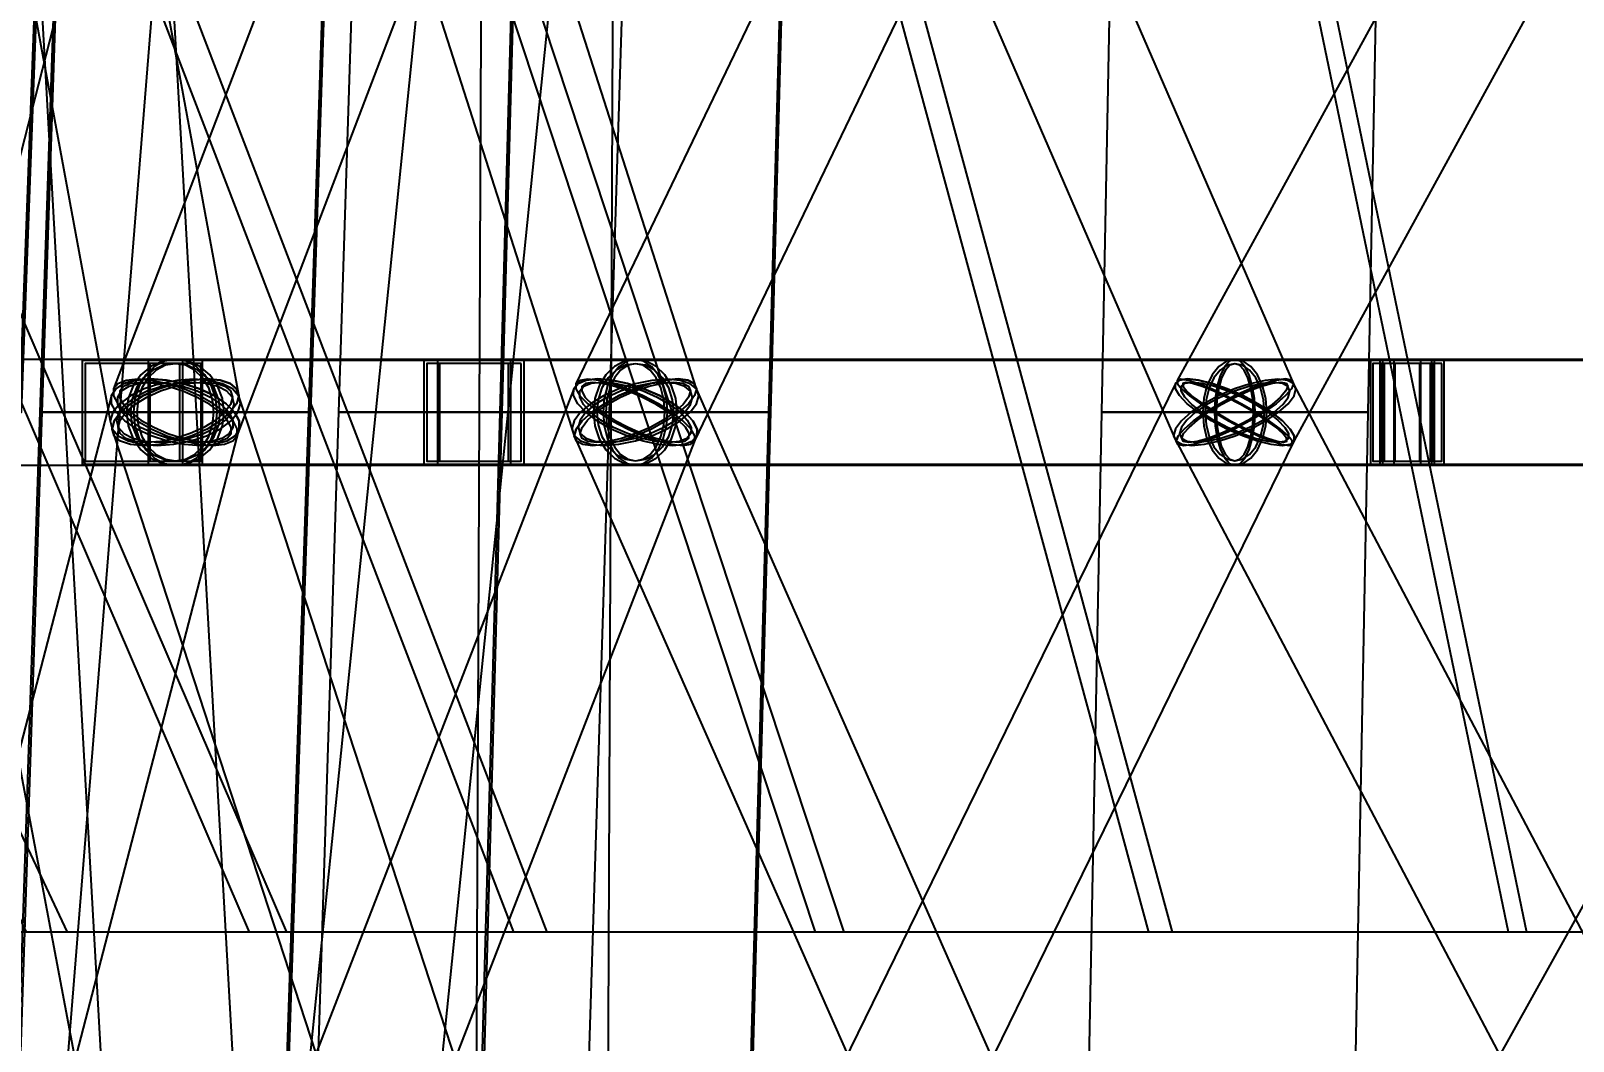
# Model space of a CAD drawing. Header units: millimetres. Extents: x -123812 to 252100, y -3000 to 639000.
# Drawn here: x -10203 to -4267, y 437581 to 441468 of the extents above; entities that cross this region are included whole.
import ezdxf

# ---------------------------------------------------------------- set-up
doc = ezdxf.new("R2010")
doc.units = ezdxf.units.MM
for name, color, linetype, lineweight in [('D-STR-DECK', 7, 'Continuous', 25), ('D-STR-DIM', 7, 'Continuous', 13), ('D-STR-STRC', 7, 'Continuous', 25)]:
    doc.layers.add(name, color=color, linetype=linetype, lineweight=lineweight)
doc.styles.add('OpenSansCondensed-Light', font='OpenSansCondensed-Light.ttf')
doc.styles.add('TOWER_UNICODE', font='Arial Unicode.ttf')
doc.dimstyles.new('EZDXF', dxfattribs={"dimtxt": 0.25, "dimasz": 0.175, "dimexe": 0.375, "dimexo": 0.125, "dimgap": 0.1, "dimtad": 1, "dimlfac": 100, "dimzin": 12, "dimdsep": 46, "dimtxsty": 'OpenSansCondensed-Light', "dimblk": 'ARCHTICK', "dimcen": 2.5, "dimazin": 3, "dimtfac": 0.5, "dimtmove": 2, "dimatfit": 3})

# ---------------------------------------------------------------- blocks, each defined once
blk = doc.blocks.new('_ARCHTICK')
at = {"color": 0, "linetype": 'BYBLOCK', "const_width": 0.15}
blk.add_lwpolyline([(-0.5, -0.5), (0.5, 0.5)], dxfattribs=at)

msp = doc.modelspace()

# ---------------------------------------------------------------- linework, layer by layer
at = {"layer": 'D-STR-DECK'}
for points in [[(-10901.8, 438000), (-14412.5, 445000), (-13354.1, 445000), (-10063.2, 438000)], [(-10901.8, 438000), (-14412.5, 445000), (-13354.1, 445000), (-10063.2, 438000)], [(-10219.1, 438000), (-13510, 445000), (-12233.5, 445000), (-9218.8, 438000)], [(-10219.1, 438000), (-13510, 445000), (-12233.5, 445000), (-9218.8, 438000)], [(-9361.6, 438000), (-12376.3, 445000), (-10903.6, 445000), (-8216.6, 438000)], [(-9361.6, 438000), (-12376.3, 445000), (-10903.6, 445000), (-8216.6, 438000)], [(-8343.9, 438000), (-11030.9, 445000), (-9387.1, 445000), (-7073.8, 438000)], [(-8343.9, 438000), (-11030.9, 445000), (-9387.1, 445000), (-7073.8, 438000)], [(-7183.4, 438000), (-9496.7, 445000), (-7710, 445000), (-5810, 438000)], [(-7183.4, 438000), (-9496.7, 445000), (-7710, 445000), (-5810, 438000)], [(-5900, 438000), (-7800, 445000), (-5901, 445000), (-4446.8, 438000)], [(-5900, 438000), (-7800, 445000), (-5901, 445000), (-4446.8, 438000)], [(-4515.7, 438000), (-5969.9, 445000), (-3991, 445000), (-3007.5, 438000)], [(-4515.7, 438000), (-5969.9, 445000), (-3991, 445000), (-3007.5, 438000)]]:
    msp.add_lwpolyline(points, close=True, dxfattribs=at)
at = {"layer": 'D-STR-STRC'}
for points in [[(-11069.6, 424979.8), (-9056.6, 449979.8), (-9065.2, 449986.6), (-9090.5, 449994.3), (-9130.7, 450002.5), (-9183.2, 450010.4), (-9244.2, 450017.6), (-9309.8, 450023.7), (-9375.3, 450028.1), (-9436.4, 450030.6), (-9488.8, 450031), (-9529, 450029.3), (-9554.3, 450025.7), (-9563, 450020.2), (-11576, 425020.2)], [(-8719.4, 425014.2), (-10130.1, 450014.2), (-10138.7, 450020), (-10164.1, 450024.4), (-10204.4, 450027.2), (-10256.9, 450028.1), (-10318.1, 450027.1), (-10383.7, 450024.3), (-10449.3, 450019.8), (-10510.5, 450013.9), (-10563, 450007.1), (-10603.3, 449999.8), (-10628.7, 449992.6), (-10637.3, 449985.8), (-9226.6, 424985.8)], [(-9899, 424974.3), (-7348.7, 449974.3), (-7357.3, 449979.8), (-7382.6, 449986.6), (-7422.7, 449994.3), (-7475.1, 450002.4), (-7536, 450010.4), (-7601.4, 450017.6), (-7666.8, 450023.7), (-7727.7, 450028.1), (-7780.1, 450030.6), (-7820.2, 450031), (-7845.5, 450029.3), (-7854.1, 450025.7), (-10404.4, 425025.7)], [(-8034.9, 424998.9), (-7925.5, 449998.9), (-7934.1, 450008.2), (-7959.5, 450017), (-7999.9, 450024.6), (-8052.5, 450030.5), (-8113.7, 450034.4), (-8179.5, 450035.9), (-8245.2, 450034.9), (-8306.5, 450031.6), (-8359.1, 450026.1), (-8399.5, 450018.9), (-8424.8, 450010.3), (-8433.5, 450001.1), (-8542.9, 425001.1)], [(-10513.4, 439936.5), (-9232.2, 444936.5), (-9233, 444967.1), (-9250.5, 445000), (-9283.5, 445032.9), (-9329.8, 445063.5), (-9386.2, 445089.9), (-9448.8, 445110), (-9513.5, 445122.7), (-9575.7, 445127.1), (-9631.3, 445122.7), (-9676.5, 445110), (-9708.1, 445089.9), (-9724.1, 445063.5), (-11005.3, 440063.5)], [(-7976.5, 445089.9), (-9884.1, 440089.9), (-9884.4, 440063.5), (-9868.4, 440032.9), (-9837.3, 440000), (-9793.2, 439967.1), (-9739.1, 439936.5), (-9678.7, 439910.1), (-9616.2, 439890), (-9555.6, 439877.3), (-9501.3, 439872.9), (-9456.9, 439877.3), (-9425.4, 439890), (-9409, 439910.1), (-7501.3, 444910.1)], [(-9713.9, 444910.1), (-8112.1, 439910.1), (-8087.7, 439890), (-8048.9, 439877.3), (-7998.3, 439872.9), (-7939.5, 439877.3), (-7876.3, 439890), (-7813.1, 439910.1), (-7754.3, 439936.5), (-7703.8, 439967.1), (-7665, 440000), (-7640.6, 440032.9), (-7632.4, 440063.5), (-7640.7, 440089.9), (-9242.5, 445089.9)], [(-5701.1, 445110), (-8105.3, 440110), (-8105.4, 440089.9), (-8089.9, 440063.5), (-8059.8, 440032.9), (-8017.2, 440000), (-7965, 439967.1), (-7906.8, 439936.5), (-7846.5, 439910.1), (-7788.3, 439890), (-7736, 439877.3), (-7693.4, 439872.9), (-7663.1, 439877.3), (-7647.5, 439890), (-5243.3, 444890)], [(-7965.8, 444890), (-5796.3, 439890), (-5772.4, 439877.3), (-5734.6, 439872.9), (-5685.6, 439877.3), (-5628.6, 439890), (-5567.6, 439910.1), (-5506.8, 439936.5), (-5450.2, 439967.1), (-5401.7, 440000), (-5364.7, 440032.9), (-5341.6, 440063.5), (-5334.1, 440089.9), (-5342.5, 440110), (-7512, 445110)], [(-3054.9, 445122.7), (-5791.7, 440122.7), (-5790.5, 440110), (-5774.3, 440089.9), (-5744.1, 440063.5), (-5701.9, 440032.9), (-5650.8, 440000), (-5594.1, 439967.1), (-5535.7, 439936.5), (-5479.6, 439910.1), (-5429.7, 439890), (-5389.2, 439877.3), (-5361.1, 439872.9), (-5347.1, 439877.3), (-2610.3, 444877.3)], [(-10822.2, 444967.1), (-9897.2, 439967.1), (-9890.2, 439936.5), (-9866.5, 439910.1), (-9827.9, 439890), (-9776.9, 439877.3), (-9717, 439872.9), (-9652.3, 439877.3), (-9587.2, 439890), (-9526.2, 439910.1), (-9473.4, 439936.5), (-9432.4, 439967.1), (-9405.9, 440000), (-9395.9, 440032.9), (-10320.9, 445032.9)], [(-10759.3, 439796.8), (-9646.6, 439796.8), (-9598, 439803.7), (-9552.7, 439824), (-9513.8, 439856.3), (-9484, 439898.4), (-9465.2, 439947.4), (-9458.8, 440000), (-9465.2, 440052.6), (-9484, 440101.6), (-9513.8, 440143.7), (-9552.7, 440176), (-9598, 440196.3), (-9646.6, 440203.2), (-10759.3, 440203.2)], [(-10759.3, 439796.8), (-9646.6, 439796.8), (-9598, 439803.7), (-9552.7, 439824), (-9513.8, 439856.3), (-9484, 439898.4), (-9465.2, 439947.4), (-9458.8, 440000), (-9465.2, 440052.6), (-9484, 440101.6), (-9513.8, 440143.7), (-9552.7, 440176), (-9598, 440196.3), (-9646.6, 440203.2), (-10759.3, 440203.2)], [(-2883, 440203.2), (-5569.4, 440203.2), (-5589.6, 440196.3), (-5608.3, 440176), (-5624.4, 440143.7), (-5636.8, 440101.6), (-5644.6, 440052.6), (-5647.2, 440000), (-5644.6, 439947.4), (-5636.8, 439898.4), (-5624.4, 439856.3), (-5608.3, 439824), (-5589.6, 439803.7), (-5569.4, 439796.8), (-2883, 439796.8)], [(-2883, 440203.2), (-5569.4, 440203.2), (-5589.6, 440196.3), (-5608.3, 440176), (-5624.4, 440143.7), (-5636.8, 440101.6), (-5644.6, 440052.6), (-5647.2, 440000), (-5644.6, 439947.4), (-5636.8, 439898.4), (-5624.4, 439856.3), (-5608.3, 439824), (-5589.6, 439803.7), (-5569.4, 439796.8), (-2883, 439796.8)], [(-10701.5, 434935.6), (-9400.9, 439935.6), (-9401.5, 439966.7), (-9418.8, 440000), (-9451.6, 440033.3), (-9497.7, 440064.4), (-9554, 440091), (-9616.6, 440111.5), (-9681.2, 440124.3), (-9743.4, 440128.7), (-9799.1, 440124.3), (-9844.4, 440111.5), (-9876.1, 440091), (-9892.3, 440064.4), (-11192.9, 435064.4)], [(-9564.4, 435033.3), (-10508.8, 440033.3), (-10515.9, 440064.4), (-10539.5, 440091), (-10578.2, 440111.5), (-10629.1, 440124.3), (-10689, 440128.7), (-10753.6, 440124.3), (-10818.7, 440111.5), (-10879.7, 440091), (-10932.5, 440064.4), (-10973.5, 440033.3), (-10999.9, 440000), (-11009.9, 439966.7), (-10065.5, 434966.7)], [(-9577.8, 434909), (-7639.3, 439909), (-7638.8, 439935.6), (-7654.6, 439966.7), (-7685.4, 440000), (-7729.3, 440033.3), (-7783.2, 440064.4), (-7843.5, 440091), (-7906, 440111.5), (-7966.4, 440124.3), (-8020.8, 440128.7), (-8065.3, 440124.3), (-8096.9, 440111.5), (-8113.5, 440091), (-10052.1, 435091)], [(-7778.5, 435091), (-9411.2, 440091), (-9435.6, 440111.5), (-9474.4, 440124.3), (-9524.9, 440128.7), (-9583.8, 440124.3), (-9646.8, 440111.5), (-9709.9, 440091), (-9768.7, 440064.4), (-9819.1, 440033.3), (-9857.8, 440000), (-9882.1, 439966.7), (-9890.3, 439935.6), (-9881.9, 439909), (-8249.2, 434909)], [(-7785.7, 434888.5), (-5341.2, 439888.5), (-5340.9, 439909), (-5356.2, 439935.6), (-5386, 439966.7), (-5428.4, 440000), (-5480.3, 440033.3), (-5538.3, 440064.4), (-5598.4, 440091), (-5656.6, 440111.5), (-5708.8, 440124.3), (-5751.5, 440128.7), (-5781.8, 440124.3), (-5797.7, 440111.5), (-8242.1, 435111.5)], [(-5440.4, 435111.5), (-7650.1, 440111.5), (-7674, 440124.3), (-7711.8, 440128.7), (-7760.7, 440124.3), (-7817.6, 440111.5), (-7878.4, 440091), (-7939.2, 440064.4), (-7995.6, 440033.3), (-8043.9, 440000), (-8080.8, 439966.7), (-8103.7, 439935.6), (-8111.2, 439909), (-8102.7, 439888.5), (-5893, 434888.5)], [(-5445.3, 434875.7), (-2661.5, 439875.7), (-2662.6, 439888.5), (-2678.6, 439909), (-2708.6, 439935.6), (-2750.5, 439966.7), (-2801.4, 440000), (-2857.8, 440033.3), (-2916, 440064.4), (-2971.9, 440091), (-3021.7, 440111.5), (-3062.1, 440124.3), (-3090.3, 440128.7), (-3104.4, 440124.3), (-5888.1, 435124.3)], [(-2707, 435111.5), (-5343.2, 440111.5), (-5350.7, 440124.3), (-5373.1, 440128.7), (-5408.9, 440124.3), (-5455.6, 440111.5), (-5510.1, 440091), (-5568.6, 440064.4), (-5627.2, 440033.3), (-5681.8, 440000), (-5728.8, 439966.7), (-5765, 439935.6), (-5787.8, 439909), (-5795.7, 439888.5), (-3159.5, 434888.5)]]:
    msp.add_lwpolyline(points, dxfattribs=at)
for points in [[(-11280.5, 440000), (-10238.2, 440000), (-10051.5, 445000), (-11091.5, 445000)], [(-11272.7, 440000), (-10246, 440000), (-10058.6, 445000), (-11084.4, 445000)], [(-10167.7, 440000), (-9125.4, 440000), (-8958.2, 445000), (-9998.2, 445000)], [(-10159.9, 440000), (-9133.2, 440000), (-8965.3, 445000), (-9991.1, 445000)], [(-9018.1, 440000), (-7975.7, 440000), (-7818.2, 445000), (-8858.2, 445000)], [(-8397.5, 440000), (-7355.2, 440000), (-7218.9, 445000), (-8258.9, 445000)], [(-8389.7, 440000), (-7363, 440000), (-7226, 445000), (-8251.8, 445000)], [(-6082.8, 440000), (-5056.1, 440000), (-4959.3, 445000), (-5985.1, 445000)], [(-6082.8, 440000), (-5056.1, 440000), (-4959.3, 445000), (-5985.1, 445000)], [(-10004.6, 439800), (-8303.7, 439800), (-8303.7, 440200), (-10004.6, 440200)], [(-9618.2, 440200), (-10004.6, 440200), (-10004.6, 439800), (-9618.2, 439800)], [(-10004.6, 439800), (-8303.7, 439800), (-8303.7, 440200), (-10004.6, 440200)], [(-9618.2, 440200), (-10004.6, 440200), (-10004.6, 439800), (-9618.2, 439800)], [(-9629.8, 440188), (-9993, 440188), (-9993, 439812), (-9629.8, 439812)], [(-9629.8, 440188), (-9993, 440188), (-9993, 439812), (-9629.8, 439812)], [(-9834.3, 440000), (-9827.9, 439947.4), (-9809.1, 439898.4), (-9779.3, 439856.3), (-9740.4, 439824), (-9695.1, 439803.7), (-9646.6, 439796.8), (-9598, 439803.7), (-9552.7, 439824), (-9513.8, 439856.3), (-9484, 439898.4), (-9465.2, 439947.4), (-9458.8, 440000), (-9465.2, 440052.6), (-9484, 440101.6), (-9513.8, 440143.7), (-9552.7, 440176), (-9598, 440196.3), (-9646.6, 440203.2), (-9695.1, 440196.3), (-9740.4, 440176), (-9779.3, 440143.7), (-9809.1, 440101.6), (-9827.9, 440052.6)], [(-9834.3, 440000), (-9827.9, 439947.4), (-9809.1, 439898.4), (-9779.3, 439856.3), (-9740.4, 439824), (-9695.1, 439803.7), (-9646.6, 439796.8), (-9598, 439803.7), (-9552.7, 439824), (-9513.8, 439856.3), (-9484, 439898.4), (-9465.2, 439947.4), (-9458.8, 440000), (-9465.2, 440052.6), (-9484, 440101.6), (-9513.8, 440143.7), (-9552.7, 440176), (-9598, 440196.3), (-9646.6, 440203.2), (-9695.1, 440196.3), (-9740.4, 440176), (-9779.3, 440143.7), (-9809.1, 440101.6), (-9827.9, 440052.6)], [(-9819.5, 440000), (-9813.6, 439951.5), (-9796.3, 439906.4), (-9768.9, 439867.6), (-9733, 439837.9), (-9691.3, 439819.2), (-9646.6, 439812.8), (-9601.8, 439819.2), (-9560.1, 439837.9), (-9524.3, 439867.6), (-9496.8, 439906.4), (-9479.5, 439951.5), (-9473.6, 440000), (-9479.5, 440048.5), (-9496.8, 440093.6), (-9524.3, 440132.4), (-9560.1, 440162.1), (-9601.8, 440180.8), (-9646.6, 440187.2), (-9691.3, 440180.8), (-9733, 440162.1), (-9768.9, 440132.4), (-9796.3, 440093.6), (-9813.6, 440048.5)], [(-9819.5, 440000), (-9813.6, 439951.5), (-9796.3, 439906.4), (-9768.9, 439867.6), (-9733, 439837.9), (-9691.3, 439819.2), (-9646.6, 439812.8), (-9601.8, 439819.2), (-9560.1, 439837.9), (-9524.3, 439867.6), (-9496.8, 439906.4), (-9479.5, 439951.5), (-9473.6, 440000), (-9479.5, 440048.5), (-9496.8, 440093.6), (-9524.3, 440132.4), (-9560.1, 440162.1), (-9601.8, 440180.8), (-9646.6, 440187.2), (-9691.3, 440180.8), (-9733, 440162.1), (-9768.9, 440132.4), (-9796.3, 440093.6), (-9813.6, 440048.5)], [(-9807.8, 440000), (-9802.3, 439947.4), (-9786.2, 439898.4), (-9760.6, 439856.3), (-9727.2, 439824), (-9688.3, 439803.7), (-9646.6, 439796.8), (-7876.4, 439796.8), (-7834.7, 439803.7), (-7795.8, 439824), (-7762.4, 439856.3), (-7736.8, 439898.4), (-7720.7, 439947.4), (-7715.2, 440000), (-7720.7, 440052.6), (-7736.8, 440101.6), (-7762.4, 440143.7), (-7795.8, 440176), (-7834.7, 440196.3), (-7876.4, 440203.2), (-9646.6, 440203.2), (-9688.3, 440196.3), (-9727.2, 440176), (-9760.6, 440143.7), (-9786.2, 440101.6), (-9802.3, 440052.6)], [(-9807.8, 440000), (-9802.3, 439947.4), (-9786.2, 439898.4), (-9760.6, 439856.3), (-9727.2, 439824), (-9688.3, 439803.7), (-9646.6, 439796.8), (-9604.8, 439803.7), (-9566, 439824), (-9532.6, 439856.3), (-9506.9, 439898.4), (-9490.8, 439947.4), (-9485.4, 440000), (-9490.8, 440052.6), (-9506.9, 440101.6), (-9532.6, 440143.7), (-9566, 440176), (-9604.8, 440196.3), (-9646.6, 440203.2), (-9688.3, 440196.3), (-9727.2, 440176), (-9760.6, 440143.7), (-9786.2, 440101.6), (-9802.3, 440052.6)], [(-9807.8, 440000), (-9802.3, 439947.4), (-9786.2, 439898.4), (-9760.6, 439856.3), (-9727.2, 439824), (-9688.3, 439803.7), (-9646.6, 439796.8), (-7876.4, 439796.8), (-7834.7, 439803.7), (-7795.8, 439824), (-7762.4, 439856.3), (-7736.8, 439898.4), (-7720.7, 439947.4), (-7715.2, 440000), (-7720.7, 440052.6), (-7736.8, 440101.6), (-7762.4, 440143.7), (-7795.8, 440176), (-7834.7, 440196.3), (-7876.4, 440203.2), (-9646.6, 440203.2), (-9688.3, 440196.3), (-9727.2, 440176), (-9760.6, 440143.7), (-9786.2, 440101.6), (-9802.3, 440052.6)], [(-9807.8, 440000), (-9802.3, 439947.4), (-9786.2, 439898.4), (-9760.6, 439856.3), (-9727.2, 439824), (-9688.3, 439803.7), (-9646.6, 439796.8), (-9604.8, 439803.7), (-9566, 439824), (-9532.6, 439856.3), (-9506.9, 439898.4), (-9490.8, 439947.4), (-9485.4, 440000), (-9490.8, 440052.6), (-9506.9, 440101.6), (-9532.6, 440143.7), (-9566, 440176), (-9604.8, 440196.3), (-9646.6, 440203.2), (-9688.3, 440196.3), (-9727.2, 440176), (-9760.6, 440143.7), (-9786.2, 440101.6), (-9802.3, 440052.6)], [(-9795.1, 440000), (-9790, 439951.5), (-9775.2, 439906.4), (-9751.6, 439867.6), (-9720.8, 439837.9), (-9685, 439819.2), (-9646.6, 439812.8), (-9608.1, 439819.2), (-9572.3, 439837.9), (-9541.5, 439867.6), (-9517.9, 439906.4), (-9503.1, 439951.5), (-9498, 440000), (-9503.1, 440048.5), (-9517.9, 440093.6), (-9541.5, 440132.4), (-9572.3, 440162.1), (-9608.1, 440180.8), (-9646.6, 440187.2), (-9685, 440180.8), (-9720.8, 440162.1), (-9751.6, 440132.4), (-9775.2, 440093.6), (-9790, 440048.5)], [(-9795.1, 440000), (-9790, 439951.5), (-9775.2, 439906.4), (-9751.6, 439867.6), (-9720.8, 439837.9), (-9685, 439819.2), (-9646.6, 439812.8), (-9608.1, 439819.2), (-9572.3, 439837.9), (-9541.5, 439867.6), (-9517.9, 439906.4), (-9503.1, 439951.5), (-9498, 440000), (-9503.1, 440048.5), (-9517.9, 440093.6), (-9541.5, 440132.4), (-9572.3, 440162.1), (-9608.1, 440180.8), (-9646.6, 440187.2), (-9685, 440180.8), (-9720.8, 440162.1), (-9751.6, 440132.4), (-9775.2, 440093.6), (-9790, 440048.5)], [(-9751.6, 439800), (-4800.6, 439800), (-4800.6, 440200), (-9751.6, 440200)], [(-9541.5, 440200), (-9751.6, 440200), (-9751.6, 439800), (-9541.5, 439800)], [(-9547.8, 440188), (-9745.3, 440188), (-9745.3, 439812), (-9547.8, 439812)], [(-8303.7, 440200), (-8690.1, 440200), (-8690.1, 439800), (-8303.7, 439800)], [(-8303.7, 440200), (-8690.1, 440200), (-8690.1, 439800), (-8303.7, 439800)], [(-8315.3, 440188), (-8678.5, 440188), (-8678.5, 439812), (-8315.3, 439812)], [(-8315.3, 440188), (-8678.5, 440188), (-8678.5, 439812), (-8315.3, 439812)], [(-8638.3, 439800), (-4764.3, 439800), (-4764.3, 440200), (-8638.3, 440200)], [(-8355.5, 440200), (-8638.3, 440200), (-8638.3, 439800), (-8355.5, 439800)], [(-8638.3, 439800), (-4764.3, 439800), (-4764.3, 440200), (-8638.3, 440200)], [(-8355.5, 440200), (-8638.3, 440200), (-8638.3, 439800), (-8355.5, 439800)], [(-8364, 440188), (-8629.8, 440188), (-8629.8, 439812), (-8364, 439812)], [(-8364, 440188), (-8629.8, 440188), (-8629.8, 439812), (-8364, 439812)], [(-8037.6, 440000), (-8032.1, 439947.4), (-8016, 439898.4), (-7990.4, 439856.3), (-7957, 439824), (-7918.1, 439803.7), (-7876.4, 439796.8), (-7834.7, 439803.7), (-7795.8, 439824), (-7762.4, 439856.3), (-7736.8, 439898.4), (-7720.7, 439947.4), (-7715.2, 440000), (-7720.7, 440052.6), (-7736.8, 440101.6), (-7762.4, 440143.7), (-7795.8, 440176), (-7834.7, 440196.3), (-7876.4, 440203.2), (-7918.1, 440196.3), (-7957, 440176), (-7990.4, 440143.7), (-8016, 440101.6), (-8032.1, 440052.6)], [(-8037.6, 440000), (-8032.1, 439947.4), (-8016, 439898.4), (-7990.4, 439856.3), (-7957, 439824), (-7918.1, 439803.7), (-7876.4, 439796.8), (-7834.7, 439803.7), (-7795.8, 439824), (-7762.4, 439856.3), (-7736.8, 439898.4), (-7720.7, 439947.4), (-7715.2, 440000), (-7720.7, 440052.6), (-7736.8, 440101.6), (-7762.4, 440143.7), (-7795.8, 440176), (-7834.7, 440196.3), (-7876.4, 440203.2), (-7918.1, 440196.3), (-7957, 440176), (-7990.4, 440143.7), (-8016, 440101.6), (-8032.1, 440052.6)], [(-8024.9, 440000), (-8019.8, 439951.5), (-8005, 439906.4), (-7981.4, 439867.6), (-7950.6, 439837.9), (-7914.8, 439819.2), (-7876.4, 439812.8), (-7837.9, 439819.2), (-7802.1, 439837.9), (-7771.4, 439867.6), (-7747.8, 439906.4), (-7732.9, 439951.5), (-7727.9, 440000), (-7732.9, 440048.5), (-7747.8, 440093.6), (-7771.4, 440132.4), (-7802.1, 440162.1), (-7837.9, 440180.8), (-7876.4, 440187.2), (-7914.8, 440180.8), (-7950.6, 440162.1), (-7981.4, 440132.4), (-8005, 440093.6), (-8019.8, 440048.5)], [(-8024.9, 440000), (-8019.8, 439951.5), (-8005, 439906.4), (-7981.4, 439867.6), (-7950.6, 439837.9), (-7914.8, 439819.2), (-7876.4, 439812.8), (-7837.9, 439819.2), (-7802.1, 439837.9), (-7771.4, 439867.6), (-7747.8, 439906.4), (-7732.9, 439951.5), (-7727.9, 440000), (-7732.9, 440048.5), (-7747.8, 440093.6), (-7771.4, 440132.4), (-7802.1, 440162.1), (-7837.9, 440180.8), (-7876.4, 440187.2), (-7914.8, 440180.8), (-7950.6, 440162.1), (-7981.4, 440132.4), (-8005, 440093.6), (-8019.8, 440048.5)], [(-8000.1, 440000), (-7995.9, 439947.4), (-7983.5, 439898.4), (-7963.9, 439856.3), (-7938.2, 439824), (-7908.4, 439803.7), (-7876.4, 439796.8), (-5569.4, 439796.8), (-5537.4, 439803.7), (-5507.6, 439824), (-5482, 439856.3), (-5462.3, 439898.4), (-5450, 439947.4), (-5445.7, 440000), (-5450, 440052.6), (-5462.3, 440101.6), (-5482, 440143.7), (-5507.6, 440176), (-5537.4, 440196.3), (-5569.4, 440203.2), (-7876.4, 440203.2), (-7908.4, 440196.3), (-7938.2, 440176), (-7963.9, 440143.7), (-7983.5, 440101.6), (-7995.9, 440052.6)], [(-8000.1, 440000), (-7995.9, 439947.4), (-7983.5, 439898.4), (-7963.9, 439856.3), (-7938.2, 439824), (-7908.4, 439803.7), (-7876.4, 439796.8), (-7844.4, 439803.7), (-7814.5, 439824), (-7788.9, 439856.3), (-7769.3, 439898.4), (-7756.9, 439947.4), (-7752.7, 440000), (-7756.9, 440052.6), (-7769.3, 440101.6), (-7788.9, 440143.7), (-7814.5, 440176), (-7844.4, 440196.3), (-7876.4, 440203.2), (-7908.4, 440196.3), (-7938.2, 440176), (-7963.9, 440143.7), (-7983.5, 440101.6), (-7995.9, 440052.6)], [(-8000.1, 440000), (-7995.9, 439947.4), (-7983.5, 439898.4), (-7963.9, 439856.3), (-7938.2, 439824), (-7908.4, 439803.7), (-7876.4, 439796.8), (-5569.4, 439796.8), (-5537.4, 439803.7), (-5507.6, 439824), (-5482, 439856.3), (-5462.3, 439898.4), (-5450, 439947.4), (-5445.7, 440000), (-5450, 440052.6), (-5462.3, 440101.6), (-5482, 440143.7), (-5507.6, 440176), (-5537.4, 440196.3), (-5569.4, 440203.2), (-7876.4, 440203.2), (-7908.4, 440196.3), (-7938.2, 440176), (-7963.9, 440143.7), (-7983.5, 440101.6), (-7995.9, 440052.6)], [(-8000.1, 440000), (-7995.9, 439947.4), (-7983.5, 439898.4), (-7963.9, 439856.3), (-7938.2, 439824), (-7908.4, 439803.7), (-7876.4, 439796.8), (-7844.4, 439803.7), (-7814.5, 439824), (-7788.9, 439856.3), (-7769.3, 439898.4), (-7756.9, 439947.4), (-7752.7, 440000), (-7756.9, 440052.6), (-7769.3, 440101.6), (-7788.9, 440143.7), (-7814.5, 440176), (-7844.4, 440196.3), (-7876.4, 440203.2), (-7908.4, 440196.3), (-7938.2, 440176), (-7963.9, 440143.7), (-7983.5, 440101.6), (-7995.9, 440052.6)], [(-7990.3, 440000), (-7986.5, 439951.5), (-7975.1, 439906.4), (-7957, 439867.6), (-7933.4, 439837.9), (-7905.9, 439819.2), (-7876.4, 439812.8), (-7846.9, 439819.2), (-7819.4, 439837.9), (-7795.8, 439867.6), (-7777.7, 439906.4), (-7766.3, 439951.5), (-7762.4, 440000), (-7766.3, 440048.5), (-7777.7, 440093.6), (-7795.8, 440132.4), (-7819.4, 440162.1), (-7846.9, 440180.8), (-7876.4, 440187.2), (-7905.9, 440180.8), (-7933.4, 440162.1), (-7957, 440132.4), (-7975.1, 440093.6), (-7986.5, 440048.5)], [(-7990.3, 440000), (-7986.5, 439951.5), (-7975.1, 439906.4), (-7957, 439867.6), (-7933.4, 439837.9), (-7905.9, 439819.2), (-7876.4, 439812.8), (-7846.9, 439819.2), (-7819.4, 439837.9), (-7795.8, 439867.6), (-7777.7, 439906.4), (-7766.3, 439951.5), (-7762.4, 440000), (-7766.3, 440048.5), (-7777.7, 440093.6), (-7795.8, 440132.4), (-7819.4, 440162.1), (-7846.9, 440180.8), (-7876.4, 440187.2), (-7905.9, 440180.8), (-7933.4, 440162.1), (-7957, 440132.4), (-7975.1, 440093.6), (-7986.5, 440048.5)], [(-5693.1, 440000), (-5688.9, 439947.4), (-5676.6, 439898.4), (-5656.9, 439856.3), (-5631.3, 439824), (-5601.5, 439803.7), (-5569.4, 439796.8), (-5537.4, 439803.7), (-5507.6, 439824), (-5482, 439856.3), (-5462.3, 439898.4), (-5450, 439947.4), (-5445.7, 440000), (-5450, 440052.6), (-5462.3, 440101.6), (-5482, 440143.7), (-5507.6, 440176), (-5537.4, 440196.3), (-5569.4, 440203.2), (-5601.5, 440196.3), (-5631.3, 440176), (-5656.9, 440143.7), (-5676.6, 440101.6), (-5688.9, 440052.6)], [(-5693.1, 440000), (-5688.9, 439947.4), (-5676.6, 439898.4), (-5656.9, 439856.3), (-5631.3, 439824), (-5601.5, 439803.7), (-5569.4, 439796.8), (-5537.4, 439803.7), (-5507.6, 439824), (-5482, 439856.3), (-5462.3, 439898.4), (-5450, 439947.4), (-5445.7, 440000), (-5450, 440052.6), (-5462.3, 440101.6), (-5482, 440143.7), (-5507.6, 440176), (-5537.4, 440196.3), (-5569.4, 440203.2), (-5601.5, 440196.3), (-5631.3, 440176), (-5656.9, 440143.7), (-5676.6, 440101.6), (-5688.9, 440052.6)], [(-5683.4, 440000), (-5679.5, 439951.5), (-5668.1, 439906.4), (-5650, 439867.6), (-5626.4, 439837.9), (-5598.9, 439819.2), (-5569.4, 439812.8), (-5539.9, 439819.2), (-5512.5, 439837.9), (-5488.9, 439867.6), (-5470.8, 439906.4), (-5459.4, 439951.5), (-5455.5, 440000), (-5459.4, 440048.5), (-5470.8, 440093.6), (-5488.9, 440132.4), (-5512.5, 440162.1), (-5539.9, 440180.8), (-5569.4, 440187.2), (-5598.9, 440180.8), (-5626.4, 440162.1), (-5650, 440132.4), (-5668.1, 440093.6), (-5679.5, 440048.5)], [(-5683.4, 440000), (-5679.5, 439951.5), (-5668.1, 439906.4), (-5650, 439867.6), (-5626.4, 439837.9), (-5598.9, 439819.2), (-5569.4, 439812.8), (-5539.9, 439819.2), (-5512.5, 439837.9), (-5488.9, 439867.6), (-5470.8, 439906.4), (-5459.4, 439951.5), (-5455.5, 440000), (-5459.4, 440048.5), (-5470.8, 440093.6), (-5488.9, 440132.4), (-5512.5, 440162.1), (-5539.9, 440180.8), (-5569.4, 440187.2), (-5598.9, 440180.8), (-5626.4, 440162.1), (-5650, 440132.4), (-5668.1, 440093.6), (-5679.5, 440048.5)], [(-5647.2, 440000), (-5644.6, 439947.4), (-5636.8, 439898.4), (-5624.4, 439856.3), (-5608.3, 439824), (-5589.6, 439803.7), (-5569.4, 439796.8), (-5549.3, 439803.7), (-5530.6, 439824), (-5514.5, 439856.3), (-5502.1, 439898.4), (-5494.3, 439947.4), (-5491.7, 440000), (-5494.3, 440052.6), (-5502.1, 440101.6), (-5514.5, 440143.7), (-5530.6, 440176), (-5549.3, 440196.3), (-5569.4, 440203.2), (-5589.6, 440196.3), (-5608.3, 440176), (-5624.4, 440143.7), (-5636.8, 440101.6), (-5644.6, 440052.6)], [(-5647.2, 440000), (-5644.6, 439947.4), (-5636.8, 439898.4), (-5624.4, 439856.3), (-5608.3, 439824), (-5589.6, 439803.7), (-5569.4, 439796.8), (-5549.3, 439803.7), (-5530.6, 439824), (-5514.5, 439856.3), (-5502.1, 439898.4), (-5494.3, 439947.4), (-5491.7, 440000), (-5494.3, 440052.6), (-5502.1, 440101.6), (-5514.5, 440143.7), (-5530.6, 440176), (-5549.3, 440196.3), (-5569.4, 440203.2), (-5589.6, 440196.3), (-5608.3, 440176), (-5624.4, 440143.7), (-5636.8, 440101.6), (-5644.6, 440052.6)], [(-5641.1, 440000), (-5638.6, 439951.5), (-5631.5, 439906.4), (-5620.1, 439867.6), (-5605.3, 439837.9), (-5588, 439819.2), (-5569.4, 439812.8), (-5550.9, 439819.2), (-5533.6, 439837.9), (-5518.8, 439867.6), (-5507.4, 439906.4), (-5500.2, 439951.5), (-5497.8, 440000), (-5500.2, 440048.5), (-5507.4, 440093.6), (-5518.8, 440132.4), (-5533.6, 440162.1), (-5550.9, 440180.8), (-5569.4, 440187.2), (-5588, 440180.8), (-5605.3, 440162.1), (-5620.1, 440132.4), (-5631.5, 440093.6), (-5638.6, 440048.5)], [(-5641.1, 440000), (-5638.6, 439951.5), (-5631.5, 439906.4), (-5620.1, 439867.6), (-5605.3, 439837.9), (-5588, 439819.2), (-5569.4, 439812.8), (-5550.9, 439819.2), (-5533.6, 439837.9), (-5518.8, 439867.6), (-5507.4, 439906.4), (-5500.2, 439951.5), (-5497.8, 440000), (-5500.2, 440048.5), (-5507.4, 440093.6), (-5518.8, 440132.4), (-5533.6, 440162.1), (-5550.9, 440180.8), (-5569.4, 440187.2), (-5588, 440180.8), (-5605.3, 440162.1), (-5620.1, 440132.4), (-5631.5, 440093.6), (-5638.6, 440048.5)], [(-4764.3, 440200), (-5047.1, 440200), (-5047.1, 439800), (-4764.3, 439800)], [(-4764.3, 440200), (-5047.1, 440200), (-5047.1, 439800), (-4764.3, 439800)], [(-4772.7, 440188), (-5038.6, 440188), (-5038.6, 439812), (-4772.7, 439812)], [(-4772.7, 440188), (-5038.6, 440188), (-5038.6, 439812), (-4772.7, 439812)], [(-4800.6, 440200), (-5010.8, 440200), (-5010.8, 439800), (-4800.6, 439800)], [(-4806.9, 440188), (-5004.5, 440188), (-5004.5, 439812), (-4806.9, 439812)], [(-5000.5, 439800), (94.8, 439800), (94.8, 440200), (-5000.5, 440200)], [(-4810.9, 440200), (-5000.5, 440200), (-5000.5, 439800), (-4810.9, 439800)], [(-4816.5, 440188), (-4994.8, 440188), (-4994.8, 439812), (-4816.5, 439812)], [(-4957.4, 439800), (51.8, 439800), (51.8, 440200), (-4957.4, 440200)], [(-4853.9, 440200), (-4957.4, 440200), (-4957.4, 439800), (-4853.9, 439800)], [(-4957.4, 439800), (51.8, 439800), (51.8, 440200), (-4957.4, 440200)], [(-4853.9, 440200), (-4957.4, 440200), (-4957.4, 439800), (-4853.9, 439800)], [(-4857, 440188), (-4954.3, 440188), (-4954.3, 439812), (-4857, 439812)], [(-4857, 440188), (-4954.3, 440188), (-4954.3, 439812), (-4857, 439812)], [(-9887.2, 440000), (-9897.2, 439967.1), (-9890.2, 439936.5), (-9866.5, 439910.1), (-9827.9, 439890), (-9776.9, 439877.3), (-9717, 439872.9), (-9652.3, 439877.3), (-9587.2, 439890), (-9526.2, 439910.1), (-9473.4, 439936.5), (-9432.4, 439967.1), (-9405.9, 440000), (-9395.9, 440032.9), (-9403, 440063.5), (-9426.6, 440089.9), (-9465.3, 440110), (-9516.3, 440122.7), (-9576.1, 440127.1), (-9640.8, 440122.7), (-9705.9, 440110), (-9766.9, 440089.9), (-9819.7, 440063.5), (-9860.8, 440032.9)], [(-9418.8, 440000), (-9401.5, 439966.7), (-9400.9, 439935.6), (-9417, 439909), (-9448.8, 439888.5), (-9494, 439875.7), (-9549.7, 439871.3), (-9611.9, 439875.7), (-9676.6, 439888.5), (-9739.1, 439909), (-9795.4, 439935.6), (-9841.5, 439966.7), (-9874.3, 440000), (-9891.7, 440033.3), (-9892.3, 440064.4), (-9876.1, 440091), (-9844.4, 440111.5), (-9799.1, 440124.3), (-9743.4, 440128.7), (-9681.2, 440124.3), (-9616.6, 440111.5), (-9554, 440091), (-9497.7, 440064.4), (-9451.6, 440033.3)], [(-9435.3, 440000), (-9474, 439966.7), (-9524.4, 439935.6), (-9583.2, 439909), (-9646.3, 439888.5), (-9709.4, 439875.7), (-9768.2, 439871.3), (-9818.7, 439875.7), (-9857.5, 439888.5), (-9881.9, 439909), (-9890.3, 439935.6), (-9882.1, 439966.7), (-9857.8, 440000), (-9819.1, 440033.3), (-9768.7, 440064.4), (-9709.9, 440091), (-9646.8, 440111.5), (-9583.8, 440124.3), (-9524.9, 440128.7), (-9474.4, 440124.3), (-9435.6, 440111.5), (-9411.2, 440091), (-9402.8, 440064.4), (-9411.1, 440033.3)], [(-9837.3, 440000), (-9793.2, 439967.1), (-9739.1, 439936.5), (-9678.7, 439910.1), (-9616.2, 439890), (-9555.6, 439877.3), (-9501.3, 439872.9), (-9456.9, 439877.3), (-9425.4, 439890), (-9409, 439910.1), (-9408.8, 439936.5), (-9424.7, 439967.1), (-9455.8, 440000), (-9499.9, 440032.9), (-9554, 440063.5), (-9614.4, 440089.9), (-9677, 440110), (-9737.5, 440122.7), (-9791.8, 440127.1), (-9836.2, 440122.7), (-9867.7, 440110), (-9884.1, 440089.9), (-9884.4, 440063.5), (-9868.4, 440032.9)], [(-9863.5, 440000), (-9872.5, 439970.3), (-9866.2, 439942.7), (-9844.9, 439919), (-9810, 439900.8), (-9764, 439889.3), (-9710, 439885.4), (-9651.7, 439889.3), (-9593.1, 439900.8), (-9538, 439919), (-9490.4, 439942.7), (-9453.4, 439970.3), (-9429.6, 440000), (-9420.6, 440029.7), (-9426.9, 440057.3), (-9448.3, 440081), (-9483.1, 440099.2), (-9529.1, 440110.7), (-9583.1, 440114.6), (-9641.4, 440110.7), (-9700.1, 440099.2), (-9755.1, 440081), (-9802.7, 440057.3), (-9839.7, 440029.7)], [(-9441.2, 440000), (-9425.6, 439970), (-9425, 439942), (-9439.6, 439917.9), (-9468.2, 439899.5), (-9509, 439887.9), (-9559.2, 439883.9), (-9615.3, 439887.9), (-9673.6, 439899.5), (-9730, 439917.9), (-9780.7, 439942), (-9822.3, 439970), (-9851.9, 440000), (-9867.5, 440030), (-9868.1, 440058), (-9853.5, 440082.1), (-9824.9, 440100.5), (-9784.1, 440112.1), (-9733.9, 440116.1), (-9677.8, 440112.1), (-9619.5, 440100.5), (-9563.1, 440082.1), (-9512.4, 440058), (-9470.8, 440030)], [(-9456.1, 440000), (-9491, 439970), (-9536.5, 439942), (-9589.4, 439917.9), (-9646.3, 439899.5), (-9703.2, 439887.9), (-9756.2, 439883.9), (-9801.8, 439887.9), (-9836.7, 439899.5), (-9858.7, 439917.9), (-9866.3, 439942), (-9858.9, 439970), (-9837, 440000), (-9802.1, 440030), (-9756.7, 440058), (-9703.7, 440082.1), (-9646.8, 440100.5), (-9589.9, 440112.1), (-9536.9, 440116.1), (-9491.4, 440112.1), (-9456.4, 440100.5), (-9434.4, 440082.1), (-9426.8, 440058), (-9434.2, 440030)], [(-9818.5, 440000), (-9778.8, 439970.3), (-9730, 439942.7), (-9675.6, 439919), (-9619.2, 439900.8), (-9564.6, 439889.3), (-9515.6, 439885.4), (-9475.6, 439889.3), (-9447.2, 439900.8), (-9432.4, 439919), (-9432.2, 439942.7), (-9446.6, 439970.3), (-9474.6, 440000), (-9514.3, 440029.7), (-9563.1, 440057.3), (-9617.5, 440081), (-9674, 440099.2), (-9728.5, 440110.7), (-9777.5, 440114.6), (-9817.5, 440110.7), (-9845.9, 440099.2), (-9860.7, 440081), (-9861, 440057.3), (-9846.6, 440029.7)], [(-8087.8, 440000), (-8112.1, 439967.1), (-8120.4, 439936.5), (-8112.1, 439910.1), (-8087.7, 439890), (-8048.9, 439877.3), (-7998.3, 439872.9), (-7939.5, 439877.3), (-7876.3, 439890), (-7813.1, 439910.1), (-7754.3, 439936.5), (-7703.8, 439967.1), (-7665, 440000), (-7640.6, 440032.9), (-7632.4, 440063.5), (-7640.7, 440089.9), (-7665.1, 440110), (-7703.9, 440122.7), (-7754.4, 440127.1), (-7813.3, 440122.7), (-7876.5, 440110), (-7939.6, 440089.9), (-7998.5, 440063.5), (-8049, 440032.9)], [(-7685.4, 440000), (-7654.6, 439966.7), (-7638.8, 439935.6), (-7639.3, 439909), (-7655.9, 439888.5), (-7687.5, 439875.7), (-7732, 439871.3), (-7786.3, 439875.7), (-7846.8, 439888.5), (-7909.3, 439909), (-7969.5, 439935.6), (-8023.4, 439966.7), (-8067.3, 440000), (-8098.2, 440033.3), (-8113.9, 440064.4), (-8113.5, 440091), (-8096.9, 440111.5), (-8065.3, 440124.3), (-8020.8, 440128.7), (-7966.4, 440124.3), (-7906, 440111.5), (-7843.5, 440091), (-7783.2, 440064.4), (-7729.3, 440033.3)], [(-7708.9, 440000), (-7757.2, 439966.7), (-7813.6, 439935.6), (-7874.3, 439909), (-7935.2, 439888.5), (-7992, 439875.7), (-8041, 439871.3), (-8078.7, 439875.7), (-8102.7, 439888.5), (-8111.2, 439909), (-8103.7, 439935.6), (-8080.8, 439966.7), (-8043.9, 440000), (-7995.6, 440033.3), (-7939.2, 440064.4), (-7878.4, 440091), (-7817.6, 440111.5), (-7760.7, 440124.3), (-7711.8, 440128.7), (-7674, 440124.3), (-7650.1, 440111.5), (-7641.5, 440091), (-7649, 440064.4), (-7672, 440033.3)], [(-8017.2, 440000), (-7965, 439967.1), (-7906.8, 439936.5), (-7846.5, 439910.1), (-7788.3, 439890), (-7736, 439877.3), (-7693.4, 439872.9), (-7663.1, 439877.3), (-7647.5, 439890), (-7647.4, 439910.1), (-7662.9, 439936.5), (-7693, 439967.1), (-7735.6, 440000), (-7787.7, 440032.9), (-7845.9, 440063.5), (-7906.2, 440089.9), (-7964.5, 440110), (-8016.7, 440122.7), (-8059.4, 440127.1), (-8089.6, 440122.7), (-8105.3, 440110), (-8105.4, 440089.9), (-8089.9, 440063.5), (-8059.8, 440032.9)], [(-8067, 440000), (-8088.9, 439970.3), (-8096.4, 439942.7), (-8088.9, 439919), (-8066.9, 439900.8), (-8031.9, 439889.3), (-7986.3, 439885.4), (-7933.3, 439889.3), (-7876.3, 439900.8), (-7819.4, 439919), (-7766.3, 439942.7), (-7720.8, 439970.3), (-7685.8, 440000), (-7663.8, 440029.7), (-7656.4, 440057.3), (-7663.9, 440081), (-7685.9, 440099.2), (-7720.9, 440110.7), (-7766.4, 440114.6), (-7819.5, 440110.7), (-7876.5, 440099.2), (-7933.4, 440081), (-7986.5, 440057.3), (-8032, 440029.7)], [(-7704.2, 440000), (-7676.4, 439970), (-7662.2, 439942), (-7662.6, 439917.9), (-7677.6, 439899.5), (-7706.1, 439887.9), (-7746.2, 439883.9), (-7795.2, 439887.9), (-7849.7, 439899.5), (-7906.1, 439917.9), (-7960.4, 439942), (-8009, 439970), (-8048.5, 440000), (-8076.4, 440030), (-8090.6, 440058), (-8090.2, 440082.1), (-8075.2, 440100.5), (-8046.7, 440112.1), (-8006.6, 440116.1), (-7957.6, 440112.1), (-7903.1, 440100.5), (-7846.7, 440082.1), (-7792.4, 440058), (-7743.8, 440030)], [(-7725.4, 440000), (-7768.9, 439970), (-7819.8, 439942), (-7874.5, 439917.9), (-7929.4, 439899.5), (-7980.6, 439887.9), (-8024.8, 439883.9), (-8058.8, 439887.9), (-8080.4, 439899.5), (-8088.1, 439917.9), (-8081.4, 439942), (-8060.7, 439970), (-8027.4, 440000), (-7983.9, 440030), (-7933, 440058), (-7878.2, 440082.1), (-7823.4, 440100.5), (-7772.1, 440112.1), (-7728, 440116.1), (-7694, 440112.1), (-7672.4, 440100.5), (-7664.7, 440082.1), (-7671.4, 440058), (-7692.1, 440030)], [(-8003.4, 440000), (-7956.3, 439970.3), (-7903.8, 439942.7), (-7849.5, 439919), (-7797, 439900.8), (-7749.9, 439889.3), (-7711.4, 439885.4), (-7684.1, 439889.3), (-7670, 439900.8), (-7669.9, 439919), (-7683.9, 439942.7), (-7711, 439970.3), (-7749.4, 440000), (-7796.4, 440029.7), (-7848.9, 440057.3), (-7903.3, 440081), (-7955.8, 440099.2), (-8002.9, 440110.7), (-8041.4, 440114.6), (-8068.6, 440110.7), (-8082.8, 440099.2), (-8082.8, 440081), (-8068.9, 440057.3), (-8041.7, 440029.7)], [(-5737.2, 440000), (-5774.2, 439967.1), (-5797.3, 439936.5), (-5804.8, 439910.1), (-5796.3, 439890), (-5772.4, 439877.3), (-5734.6, 439872.9), (-5685.6, 439877.3), (-5628.6, 439890), (-5567.6, 439910.1), (-5506.8, 439936.5), (-5450.2, 439967.1), (-5401.7, 440000), (-5364.7, 440032.9), (-5341.6, 440063.5), (-5334.1, 440089.9), (-5342.5, 440110), (-5366.5, 440122.7), (-5404.3, 440127.1), (-5453.3, 440122.7), (-5510.3, 440110), (-5571.3, 440089.9), (-5632.1, 440063.5), (-5688.7, 440032.9)], [(-5428.4, 440000), (-5386, 439966.7), (-5356.2, 439935.6), (-5340.9, 439909), (-5341.2, 439888.5), (-5357.1, 439875.7), (-5387.4, 439871.3), (-5430.1, 439875.7), (-5482.3, 439888.5), (-5540.4, 439909), (-5600.6, 439935.6), (-5658.6, 439966.7), (-5710.5, 440000), (-5752.8, 440033.3), (-5782.7, 440064.4), (-5798, 440091), (-5797.7, 440111.5), (-5781.8, 440124.3), (-5751.5, 440128.7), (-5708.8, 440124.3), (-5656.6, 440111.5), (-5598.4, 440091), (-5538.3, 440064.4), (-5480.3, 440033.3)], [(-5457.1, 440000), (-5511.7, 439966.7), (-5570.3, 439935.6), (-5628.8, 439909), (-5683.3, 439888.5), (-5730, 439875.7), (-5765.8, 439871.3), (-5788.2, 439875.7), (-5795.7, 439888.5), (-5787.8, 439909), (-5765, 439935.6), (-5728.8, 439966.7), (-5681.8, 440000), (-5627.2, 440033.3), (-5568.6, 440064.4), (-5510.1, 440091), (-5455.6, 440111.5), (-5408.9, 440124.3), (-5373.1, 440128.7), (-5350.7, 440124.3), (-5343.2, 440111.5), (-5351.1, 440091), (-5373.9, 440064.4), (-5410.1, 440033.3)], [(-5650.8, 440000), (-5594.1, 439967.1), (-5535.7, 439936.5), (-5479.6, 439910.1), (-5429.7, 439890), (-5389.2, 439877.3), (-5361.1, 439872.9), (-5347.1, 439877.3), (-5348.3, 439890), (-5364.6, 439910.1), (-5394.8, 439936.5), (-5437, 439967.1), (-5488.1, 440000), (-5544.8, 440032.9), (-5603.2, 440063.5), (-5659.3, 440089.9), (-5709.2, 440110), (-5749.6, 440122.7), (-5777.8, 440127.1), (-5791.7, 440122.7), (-5790.5, 440110), (-5774.3, 440089.9), (-5744.1, 440063.5), (-5701.9, 440032.9)], [(-5720.7, 440000), (-5754, 439970.3), (-5774.9, 439942.7), (-5781.7, 439919), (-5774, 439900.8), (-5752.4, 439889.3), (-5718.3, 439885.4), (-5674.1, 439889.3), (-5622.8, 439900.8), (-5567.8, 439919), (-5512.9, 439942.7), (-5461.9, 439970.3), (-5418.2, 440000), (-5384.8, 440029.7), (-5364, 440057.3), (-5357.2, 440081), (-5364.9, 440099.2), (-5386.5, 440110.7), (-5420.5, 440114.6), (-5464.8, 440110.7), (-5516.1, 440099.2), (-5571.1, 440081), (-5626, 440057.3), (-5677, 440029.7)], [(-5442.3, 440000), (-5404.1, 439970), (-5377.2, 439942), (-5363.4, 439917.9), (-5363.7, 439899.5), (-5378, 439887.9), (-5405.3, 439883.9), (-5443.8, 439887.9), (-5490.9, 439899.5), (-5543.3, 439917.9), (-5597.5, 439942), (-5649.8, 439970), (-5696.6, 440000), (-5734.8, 440030), (-5761.7, 440058), (-5775.5, 440082.1), (-5775.2, 440100.5), (-5760.9, 440112.1), (-5733.6, 440116.1), (-5695.1, 440112.1), (-5648, 440100.5), (-5595.6, 440082.1), (-5541.4, 440058), (-5489.1, 440030)], [(-5468.1, 440000), (-5517.4, 439970), (-5570.2, 439942), (-5623, 439917.9), (-5672.1, 439899.5), (-5714.2, 439887.9), (-5746.5, 439883.9), (-5766.7, 439887.9), (-5773.4, 439899.5), (-5766.3, 439917.9), (-5745.7, 439942), (-5713.1, 439970), (-5670.8, 440000), (-5621.5, 440030), (-5568.7, 440058), (-5515.9, 440082.1), (-5466.8, 440100.5), (-5424.7, 440112.1), (-5392.4, 440116.1), (-5372.2, 440112.1), (-5365.5, 440100.5), (-5372.6, 440082.1), (-5393.2, 440058), (-5425.8, 440030)], [(-5642.8, 440000), (-5591.6, 439970.3), (-5539, 439942.7), (-5488.5, 439919), (-5443.4, 439900.8), (-5407, 439889.3), (-5381.6, 439885.4), (-5369, 439889.3), (-5370.1, 439900.8), (-5384.8, 439919), (-5412, 439942.7), (-5450, 439970.3), (-5496.1, 440000), (-5547.2, 440029.7), (-5599.9, 440057.3), (-5650.4, 440081), (-5695.5, 440099.2), (-5731.9, 440110.7), (-5757.3, 440114.6), (-5769.9, 440110.7), (-5768.8, 440099.2), (-5754.1, 440081), (-5726.9, 440057.3), (-5688.9, 440029.7)], [(-10337.3, 435000), (-9292.6, 435000), (-9125.4, 440000), (-10167.7, 440000)], [(-10328.8, 435000), (-9301.1, 435000), (-9133.2, 440000), (-10159.9, 440000)], [(-9125.4, 440000), (-9143.2, 440000), (-9195.2, 440000), (-9278, 440000), (-9386, 440000), (-9511.7, 440000), (-9646.6, 440000), (-9781.4, 440000), (-9907.1, 440000), (-10015.1, 440000), (-10097.9, 440000), (-10150, 440000), (-10167.7, 440000), (-10150, 440000), (-10097.9, 440000), (-10015.1, 440000), (-9907.1, 440000), (-9781.4, 440000), (-9646.6, 440000), (-9511.7, 440000), (-9386, 440000), (-9278, 440000), (-9195.2, 440000), (-9143.2, 440000)], [(-9125.4, 440000), (-9143.2, 440000), (-9195.2, 440000), (-9278, 440000), (-9386, 440000), (-9511.7, 440000), (-9646.6, 440000), (-9781.4, 440000), (-9907.1, 440000), (-10015.1, 440000), (-10097.9, 440000), (-10150, 440000), (-10167.7, 440000), (-10150, 440000), (-10097.9, 440000), (-10015.1, 440000), (-9907.1, 440000), (-9781.4, 440000), (-9646.6, 440000), (-9511.7, 440000), (-9386, 440000), (-9278, 440000), (-9195.2, 440000), (-9143.2, 440000)], [(-9133.2, 440000), (-9150.7, 440000), (-9202, 440000), (-9283.6, 440000), (-9389.9, 440000), (-9513.7, 440000), (-9646.6, 440000), (-9779.4, 440000), (-9903.2, 440000), (-10009.6, 440000), (-10091.1, 440000), (-10142.4, 440000), (-10159.9, 440000), (-10142.4, 440000), (-10091.1, 440000), (-10009.6, 440000), (-9903.2, 440000), (-9779.4, 440000), (-9646.6, 440000), (-9513.7, 440000), (-9389.9, 440000), (-9283.6, 440000), (-9202, 440000), (-9150.7, 440000)], [(-9190, 440000), (-9205.6, 440000), (-9251.2, 440000), (-9323.7, 440000), (-9418.3, 440000), (-9528.4, 440000), (-9646.6, 440000), (-9764.7, 440000), (-9874.8, 440000), (-9969.4, 440000), (-10042, 440000), (-10087.6, 440000), (-10103.1, 440000), (-10087.6, 440000), (-10042, 440000), (-9969.4, 440000), (-9874.8, 440000), (-9764.7, 440000), (-9646.6, 440000), (-9528.4, 440000), (-9418.3, 440000), (-9323.7, 440000), (-9251.2, 440000), (-9205.6, 440000)], [(-9190, 440000), (-9205.6, 440000), (-9251.2, 440000), (-9323.7, 440000), (-9418.3, 440000), (-9528.4, 440000), (-9646.6, 440000), (-9764.7, 440000), (-9874.8, 440000), (-9969.4, 440000), (-10042, 440000), (-10087.6, 440000), (-10103.1, 440000), (-10087.6, 440000), (-10042, 440000), (-9969.4, 440000), (-9874.8, 440000), (-9764.7, 440000), (-9646.6, 440000), (-9528.4, 440000), (-9418.3, 440000), (-9323.7, 440000), (-9251.2, 440000), (-9205.6, 440000)], [(-9177.9, 435000), (-8133.3, 435000), (-7975.7, 440000), (-9018.1, 440000)], [(-7975.7, 440000), (-7993.5, 440000), (-8045.6, 440000), (-8128.4, 440000), (-8236.3, 440000), (-8362, 440000), (-8496.9, 440000), (-8631.8, 440000), (-8757.5, 440000), (-8865.4, 440000), (-8948.2, 440000), (-9000.3, 440000), (-9018.1, 440000), (-9000.3, 440000), (-8948.2, 440000), (-8865.4, 440000), (-8757.5, 440000), (-8631.8, 440000), (-8496.9, 440000), (-8362, 440000), (-8236.3, 440000), (-8128.4, 440000), (-8045.6, 440000), (-7993.5, 440000)], [(-7975.7, 440000), (-7993.5, 440000), (-8045.6, 440000), (-8128.4, 440000), (-8236.3, 440000), (-8362, 440000), (-8496.9, 440000), (-8631.8, 440000), (-8757.5, 440000), (-8865.4, 440000), (-8948.2, 440000), (-9000.3, 440000), (-9018.1, 440000), (-9000.3, 440000), (-8948.2, 440000), (-8865.4, 440000), (-8757.5, 440000), (-8631.8, 440000), (-8496.9, 440000), (-8362, 440000), (-8236.3, 440000), (-8128.4, 440000), (-8045.6, 440000), (-7993.5, 440000)], [(-8040.3, 440000), (-8055.9, 440000), (-8101.5, 440000), (-8174.1, 440000), (-8268.6, 440000), (-8378.7, 440000), (-8496.9, 440000), (-8615.1, 440000), (-8725.2, 440000), (-8819.7, 440000), (-8892.3, 440000), (-8937.9, 440000), (-8953.5, 440000), (-8937.9, 440000), (-8892.3, 440000), (-8819.7, 440000), (-8725.2, 440000), (-8615.1, 440000), (-8496.9, 440000), (-8378.7, 440000), (-8268.6, 440000), (-8174.1, 440000), (-8101.5, 440000), (-8055.9, 440000)], [(-8040.3, 440000), (-8055.9, 440000), (-8101.5, 440000), (-8174.1, 440000), (-8268.6, 440000), (-8378.7, 440000), (-8496.9, 440000), (-8615.1, 440000), (-8725.2, 440000), (-8819.7, 440000), (-8892.3, 440000), (-8937.9, 440000), (-8953.5, 440000), (-8937.9, 440000), (-8892.3, 440000), (-8819.7, 440000), (-8725.2, 440000), (-8615.1, 440000), (-8496.9, 440000), (-8378.7, 440000), (-8268.6, 440000), (-8174.1, 440000), (-8101.5, 440000), (-8055.9, 440000)], [(-8536.2, 435000), (-7491.6, 435000), (-7355.2, 440000), (-8397.5, 440000)], [(-8527.7, 435000), (-7500.1, 435000), (-7363, 440000), (-8389.7, 440000)], [(-7355.2, 440000), (-7373, 440000), (-7425.1, 440000), (-7507.9, 440000), (-7615.8, 440000), (-7741.5, 440000), (-7876.4, 440000), (-8011.3, 440000), (-8137, 440000), (-8244.9, 440000), (-8327.7, 440000), (-8379.8, 440000), (-8397.5, 440000), (-8379.8, 440000), (-8327.7, 440000), (-8244.9, 440000), (-8137, 440000), (-8011.3, 440000), (-7876.4, 440000), (-7741.5, 440000), (-7615.8, 440000), (-7507.9, 440000), (-7425.1, 440000), (-7373, 440000)], [(-7355.2, 440000), (-7373, 440000), (-7425.1, 440000), (-7507.9, 440000), (-7615.8, 440000), (-7741.5, 440000), (-7876.4, 440000), (-8011.3, 440000), (-8137, 440000), (-8244.9, 440000), (-8327.7, 440000), (-8379.8, 440000), (-8397.5, 440000), (-8379.8, 440000), (-8327.7, 440000), (-8244.9, 440000), (-8137, 440000), (-8011.3, 440000), (-7876.4, 440000), (-7741.5, 440000), (-7615.8, 440000), (-7507.9, 440000), (-7425.1, 440000), (-7373, 440000)], [(-7363, 440000), (-7380.5, 440000), (-7431.8, 440000), (-7513.4, 440000), (-7619.7, 440000), (-7743.5, 440000), (-7876.4, 440000), (-8009.3, 440000), (-8133.1, 440000), (-8239.4, 440000), (-8321, 440000), (-8372.2, 440000), (-8389.7, 440000), (-8372.2, 440000), (-8321, 440000), (-8239.4, 440000), (-8133.1, 440000), (-8009.3, 440000), (-7876.4, 440000), (-7743.5, 440000), (-7619.7, 440000), (-7513.4, 440000), (-7431.8, 440000), (-7380.5, 440000)], [(-7419.8, 440000), (-7435.4, 440000), (-7481, 440000), (-7553.5, 440000), (-7648.1, 440000), (-7758.2, 440000), (-7876.4, 440000), (-7994.6, 440000), (-8104.7, 440000), (-8199.2, 440000), (-8271.8, 440000), (-8317.4, 440000), (-8333, 440000), (-8317.4, 440000), (-8271.8, 440000), (-8199.2, 440000), (-8104.7, 440000), (-7994.6, 440000), (-7876.4, 440000), (-7758.2, 440000), (-7648.1, 440000), (-7553.5, 440000), (-7481, 440000), (-7435.4, 440000)], [(-7419.8, 440000), (-7435.4, 440000), (-7481, 440000), (-7553.5, 440000), (-7648.1, 440000), (-7758.2, 440000), (-7876.4, 440000), (-7994.6, 440000), (-8104.7, 440000), (-8199.2, 440000), (-8271.8, 440000), (-8317.4, 440000), (-8333, 440000), (-8317.4, 440000), (-8271.8, 440000), (-8199.2, 440000), (-8104.7, 440000), (-7994.6, 440000), (-7876.4, 440000), (-7758.2, 440000), (-7648.1, 440000), (-7553.5, 440000), (-7481, 440000), (-7435.4, 440000)], [(-6180.5, 435000), (-5152.8, 435000), (-5056.1, 440000), (-6082.8, 440000)], [(-6180.5, 435000), (-5152.8, 435000), (-5056.1, 440000), (-6082.8, 440000)], [(-5056.1, 440000), (-5073.6, 440000), (-5124.9, 440000), (-5206.4, 440000), (-5312.8, 440000), (-5436.6, 440000), (-5569.4, 440000), (-5702.3, 440000), (-5826.1, 440000), (-5932.4, 440000), (-6014, 440000), (-6065.3, 440000), (-6082.8, 440000), (-6065.3, 440000), (-6014, 440000), (-5932.4, 440000), (-5826.1, 440000), (-5702.3, 440000), (-5569.4, 440000), (-5436.6, 440000), (-5312.8, 440000), (-5206.4, 440000), (-5124.9, 440000), (-5073.6, 440000)], [(-5056.1, 440000), (-5073.6, 440000), (-5124.9, 440000), (-5206.4, 440000), (-5312.8, 440000), (-5436.6, 440000), (-5569.4, 440000), (-5702.3, 440000), (-5826.1, 440000), (-5932.4, 440000), (-6014, 440000), (-6065.3, 440000), (-6082.8, 440000), (-6065.3, 440000), (-6014, 440000), (-5932.4, 440000), (-5826.1, 440000), (-5702.3, 440000), (-5569.4, 440000), (-5436.6, 440000), (-5312.8, 440000), (-5206.4, 440000), (-5124.9, 440000), (-5073.6, 440000)]]:
    msp.add_lwpolyline(points, close=True, dxfattribs=at)

# ---------------------------------------------------------------- dimensions: what is measured, and where the dimension line sits
at = {"layer": 'D-STR-DIM'}
msp.add_linear_dim(base=(-112000, 0), p1=(0, 0), p2=(0, 634000), angle=90, dimstyle='EZDXF', override={"dimtxt": 8400, "dimasz": 3750, "dimexe": 2100, "dimexo": 1800, "dimgap": 2100, "dimtad": 1, "dimdec": 0, "dimlfac": 1, "dimlunit": 2, "dimtxsty": 'TOWER_UNICODE', "dimclrd": 7, "dimclre": 7, "dimclrt": 7}, dxfattribs=at).render()

doc.saveas('drawing.dxf')
